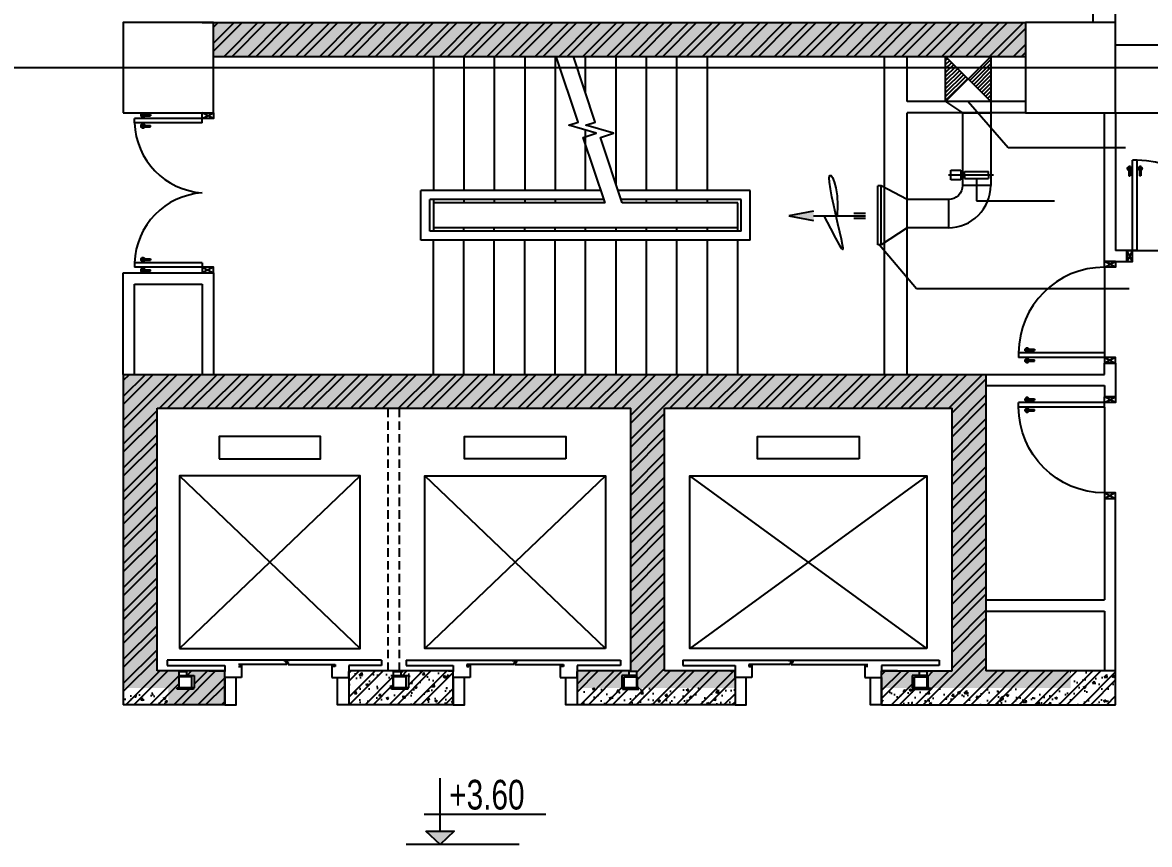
# Model space of a CAD drawing. Header units: metres. Extents: x 352651 to 530851, y -87517 to -24441.
# Drawn here: x 381839 to 391833, y -55748 to -48460 of the extents above; entities that cross this region are included whole.
import ezdxf

# ---------------------------------------------------------------- set-up
doc = ezdxf.new("R2010")
doc.units = ezdxf.units.M
doc.header["$LTSCALE"] = 300
doc.header["$MEASUREMENT"] = 0
doc.linetypes.add('DASHED2', pattern=[0.375, 0.25, -0.125])
doc.layers.get('0').update_dxf_attribs({"linetype": 'CONTINUOUS'})
doc.layers.get('Defpoints').update_dxf_attribs({"linetype": 'CONTINUOUS'})
for name, color, linetype in [('CUA', 8, 'CONTINUOUS'), ('CUAGIO', 2, 'CONTINUOUS'), ('HATCH', 145, 'CONTINUOUS'), ('KHUAT', 8, 'DASHED2'), ('KT', 1, 'CONTINUOUS'), ('THAY', 9, 'CONTINUOUS'), ('TUONG', 7, 'CONTINUOUS'), ('vach', 6, 'CONTINUOUS')]:
    doc.layers.add(name, color=color, linetype=linetype)
doc.styles.add('ANO', font='VnAvantH.TTF')
pattern_1 = [(45, (-89100, -347750.56), (-106.066017, 106.066017), []), (45, (-89029.29, -347750.56), (-106.066017, 106.066017), [])]
pattern_2 = [(50, (-89100, -347750.56), (215.178055, -18.82564), [22.5, -247.5]), (355, (-89100, -347750.56), (-41.6254, 225.65764), [18, -198]), (100.4514, (-89082.07, -347752.12), (173.552815, 206.83186), [19.12206, -210.34263]), (46.1842, (-89100, -347690.56), (320.17231, -49.6557), [33.75, -371.25]), (96.6356, (-89073.32, -347694.7), (280.39881, 292.23536), [28.68309, -315.5139]), (351.1842, (-89100, -347690.56), (280.39858, 292.23558), [27, -297]), (21, (-89070, -347705.56), (179.072116, -120.785667), [22.5, -247.5]), (326, (-89070, -347705.56), (72.9946, 217.54501), [18, -198]), (71.4514, (-89055.08, -347715.62), (252.06679, 96.75915), [19.12206, -210.34263]), (37.5, (-89100, -347750.556), (3.647957, 99.868156), [0, -195.6, 0, -201, 0, -198.75]), (7.5, (-89100, -347750.56), (78.920861, 118.323514), [0, -114.6, 0, -191.1, 0, -75.75]), (327.5, (-89166.9, -347750.556), (160.146731, -6.766462), [0, -75, 0, -234, 0, -310.5]), (317.5, (-89196.9, -347750.56), (174.95585, 30.031495), [0, -97.5, 0, -155.4, 0, -220.5])]

# ---------------------------------------------------------------- blocks, each defined once
blk = doc.blocks.new('cot1')
at = {"layer": 'vach'}
blk.add_lwpolyline([(-400, -400), (400, -400), (400, 400), (-400, 400)], close=True, dxfattribs=at)
blk = doc.blocks.new('c900')
at = {"layer": 'CUA', "ltscale": 0.2}
for p, q in [((22.3, 811.5), (22.3, 756.6)), ((50, 100), (50, 860)), ((90, 860), (50, 860)), ((90, 100), (90, 860)), ((117.7, 811.5), (117.7, 756.6)), ((46.9, 785.3), (-2.3, 785.3)), ((16.3, 769.1), (16.3, 719.8)), ((16.3, 719.8), (28.2, 719.8)), ((28.2, 769.1), (28.2, 719.8)), ((93.1, 785.3), (142.3, 785.3)), ((111.8, 769.1), (111.8, 719.8)), ((123.7, 719.8), (111.8, 719.8)), ((123.7, 769.1), (123.7, 719.8)), ((50, 100), (0, 0)), ((50, 0), (0, 100)), ((50, 0), (50, 100)), ((90, 100), (50, 100)), ((850, 0), (850, 100)), ((850, 0), (900, 100)), ((850, 100), (900, 0)), ((50, 0), (50, 0)), ((850, 0), (850, 0))]:
    blk.add_line(p, q, dxfattribs=at)
for points in [[(50, 100), (0, 100), (0, 0), (50, 0)], [(850, 100), (900, 100), (900, 0), (850, 0)]]:
    blk.add_lwpolyline(points, close=True, dxfattribs=at)
for centre in [(22.3, 785.3), (117.7, 785.3)]:
    blk.add_circle(centre, 17.3, dxfattribs=at)
blk.add_arc((90, 100), 760, 0, 90, dxfattribs=at)
blk = doc.blocks.new('c1000')
at = {"layer": 'CUA', "ltscale": 0.2}
for p, q in [((50, 100), (50, 900)), ((90, 900), (50, 900)), ((90, 100), (90, 900)), ((46.9, 825.3), (-2.3, 825.3)), ((16.3, 809.1), (16.3, 759.8)), ((22.3, 851.5), (22.3, 796.6)), ((28.2, 809.1), (28.2, 759.8)), ((93.1, 825.3), (142.3, 825.3)), ((111.8, 809.1), (111.8, 759.8)), ((117.7, 851.5), (117.7, 796.6)), ((123.7, 809.1), (123.7, 759.8)), ((16.3, 759.8), (28.2, 759.8)), ((123.7, 759.8), (111.8, 759.8)), ((50, 100), (0, 0)), ((50, 0), (0, 100)), ((50, 0), (50, 100)), ((90, 100), (50, 100)), ((950, 0), (950, 100)), ((950, 0), (1000, 100)), ((950, 100), (1000, 0)), ((50, 0), (50, 0)), ((950, 0), (950, 0))]:
    blk.add_line(p, q, dxfattribs=at)
for points in [[(50, 100), (0, 100), (0, 0), (50, 0)], [(950, 100), (1000, 100), (1000, 0), (950, 0)]]:
    blk.add_lwpolyline(points, close=True, dxfattribs=at)
for centre in [(22.3, 825.3), (117.7, 825.3)]:
    blk.add_circle(centre, 17.3, dxfattribs=at)
blk.add_arc((80.9, 27.6), 872.2, 4.75896, 89.39897, dxfattribs=at)
blk = doc.blocks.new('COTSAN')
for p, q in [((0, 1.044), (0, 5.58)), ((-1.335, 2.537), (8.895, 2.537))]:
    blk.add_line(p, q)
blk.add_lwpolyline([(-1.199, 1.107), (1.201, 1.107), (0.001, 0)], close=True)
blk.add_solid([(-1.199, 1.107), (1.201, 1.107), (0.001, 0)])
at = {"style": 'ANO', "width": 0.75}
blk.add_attdef('+0.000', (0.773, 2.941), '', height=2.5, dxfattribs=at)
blk = doc.blocks.new('tang ap cau thang')
at = {"layer": 'CUAGIO', "linetype": 'ByBlock', "ltscale": 1.5}
h = blk.add_hatch(dxfattribs=at)
h.set_pattern_fill('ANSI31', color=256, scale=200, style=0)
h.set_pattern_definition([(45, (0, 49505.64), (-17.6776695, 17.6776695), [])])
h.paths.add_polyline_path([(839475.9, 669.4), (839275.9, 469.4), (839475.9, 269.4)])
h.paths.add_polyline_path([(839075.9, 669.4), (839075.9, 269.4), (839275.9, 469.4)])
at = {"layer": 'CUAGIO'}
blk.add_hatch(color=1, dxfattribs=at).paths.add_polyline_path([(837685.1, -743.8), (837904.6, -702.8), (837904.6, -743.8), (837904.6, -784.8)])
at = {"layer": 'CUAGIO', "linetype": 'ByBlock', "ltscale": 1.5}
for p, q in [((839475.9, 669.4), (839075.9, 269.4)), ((839075.9, 669.4), (839475.9, 269.4))]:
    blk.add_line(p, q, dxfattribs=at)
at = {"layer": 'CUAGIO', "ltscale": 1.5}
for p, q in [((839075.9, 269.4), (839225.9, 169.4)), ((839475.9, 269.4), (839475.9, -474.9)), ((839225.9, 169.4), (839225.9, -474.9)), ((839225.9, 169.4), (839475.9, 169.4))]:
    blk.add_line(p, q, dxfattribs=at)
at = {"layer": 'CUAGIO', "color": 1}
for p, q in [((839101.2, -382.4), (839499.5, -382.4)), ((839122.5, -426.1), (839122.5, -338.7)), ((839122.5, -338.7), (839209.8, -338.7)), ((839209.8, -338.7), (839209.8, -426.1)), ((839242.9, -351.6), (839457, -351.6)), ((839242.9, -382.4), (839242.9, -351.6)), ((839242.9, -382.4), (839242.9, -413.2)), ((839457, -382.4), (839457, -351.6)), ((839457, -382.4), (839457, -413.2)), ((838503.2, -1000.4), (838503.2, -477.2)), ((839209.8, -426.1), (839122.5, -426.1)), ((839242.9, -413.2), (839457, -413.2)), ((837904.6, -702.8), (837685.1, -743.8)), ((837685.1, -743.8), (837904.6, -784.8)), ((837904.6, -743.8), (838364.3, -743.8)), ((838261.3, -720.9), (838364.3, -720.9)), ((838261.3, -766.7), (838364.3, -766.7))]:
    blk.add_line(p, q, dxfattribs=at)
at = {"layer": 'CUAGIO'}
for p, q in [((838474.1, -1000.4), (838474.1, -477.2)), ((838503.2, -477.2), (838474.1, -477.2)), ((838733.2, -599.9), (838503.2, -477.2)), ((838733.2, -849.9), (838733.2, -599.9)), ((839100.9, -599.9), (838733.2, -599.9)), ((838733.2, -849.9), (838503.2, -1000.4)), ((839100.9, -849.9), (838733.2, -849.9)), ((838503.2, -1000.4), (838474.1, -1000.4))]:
    blk.add_line(p, q, dxfattribs=at)
at = {"layer": 'CUAGIO', "ltscale": 1.5}
blk.add_lwpolyline([(839075.9, 669.4), (839475.9, 669.4), (839475.9, 269.4), (839075.9, 269.4)], close=True, dxfattribs=at)
at = {"layer": 'CUAGIO', "color": 1}
blk.add_lwpolyline([(837996.9, -743.8), (838055.1, -857.9), (838099.5, -943), (838131.5, -1000.9), (838152.4, -1033.6), (838163.6, -1043.1), (838166.3, -1031.4), (838162, -1000.4), (838152, -952.1), (838137.7, -888.9), (838120.5, -815), (838102.1, -735), (838083.8, -653.6), (838067.3, -575.4), (838054.1, -505), (838045.7, -447.1), (838043.6, -406.3), (838048.7, -386.3), (838059.4, -386.7), (838073.4, -406.2), (838088.5, -443.5), (838102.3, -497.2), (838112.6, -566), (838117, -648.7), (838113.4, -743.8)], dxfattribs=at)
at = {"layer": 'CUAGIO', "ltscale": 1.5}
blk.add_lwpolyline([(839100.9, -599.9), (839100.9, -849.9), (839100.9, -849.9, 0.414214), (839475.9, -474.9), (839475.9, -474.9), (839225.9, -474.9, -0.414214), (839100.9, -599.9)], format="xyb", close=True, dxfattribs=at)

msp = doc.modelspace()

# ---------------------------------------------------------------- hatches: boundary and pattern name
at = {"layer": 'HATCH', "linetype": 'Continuous'}
h = msp.add_hatch(dxfattribs=at)
h.set_pattern_fill('ANSI32,_O', color=256, scale=400)
h.set_pattern_definition(pattern_1)
h.paths.add_polyline_path([(384398.7, -48459.6), (383532.5, -48459.6), (383532.5, -48759.6), (384398.7, -48759.6)])
h = msp.add_hatch(dxfattribs=at)
h.set_pattern_fill('AR-CONC,_O', color=256, scale=30)
h.set_pattern_definition(pattern_2)
h.paths.add_polyline_path([(390732.5, -48459.6), (384398.7, -48459.6), (384398.7, -48759.6), (390732.5, -48759.6)])
h.paths.add_polyline_path([(384398.7, -48459.6), (383532.5, -48459.6), (383532.5, -48759.6), (384398.7, -48759.6)])
h = msp.add_hatch(dxfattribs=at)
h.set_pattern_fill('ANSI32,_O', color=256, scale=400)
h.set_pattern_definition(pattern_1)
h.paths.add_polyline_path([(384398.7, -48459.6), (384398.7, -48759.6), (390732.5, -48759.6), (390732.5, -48459.6)])
h = msp.add_hatch(dxfattribs=at)
h.set_pattern_fill('ANSI32,_O', color=256, scale=400)
h.set_pattern_definition(pattern_1)
h.paths.add_polyline_path([(390382.5, -51579.6), (384398.7, -51579.6), (384398.7, -51879.6), (387232.5, -51879.6), (387232.5, -54215.6), (387287.5, -54215.6), (387287.5, -54249.6), (387287.5, -54261.6), (387291, -54261.6), (387291, -54359.6), (387305, -54359.6), (388157.5, -54359.6), (388157.5, -54209.6), (387532.5, -54209.6), (387532.5, -51879.6), (390082.5, -51879.6), (390082.5, -54209.6), (389862.5, -54209.6), (389862.5, -54249.6), (389862.5, -54261.6), (389866, -54261.6), (389866, -54359.6), (389880, -54359.6), (391132.5, -54359.6), (391132.5, -54209.6), (390382.5, -54209.6)])
h.paths.add_polyline_path([(384398.7, -51579.6), (383132.5, -51579.6), (383132.5, -51879.6), (384398.7, -51879.6)])
h.paths.add_polyline_path([(383132.5, -51579.6), (382732.5, -51579.6), (382732.5, -54359.6), (383132.5, -54359.6), (383132.5, -54209.6), (383032.5, -54209.6), (383032.5, -51879.6), (383132.5, -51879.6)])
h.paths.add_polyline_path([(383632.5, -54359.6), (383355, -54359.6), (383355, -54369.6), (383210, -54369.6), (383210, -54359.6), (383132.5, -54359.6), (383132.5, -54509.6), (383632.5, -54509.6)])
h.paths.add_polyline_path([(383132.5, -54359.6), (382732.5, -54359.6), (382732.5, -54509.6), (383132.5, -54509.6)])
h.paths.add_polyline_path([(383632.5, -54209.6), (383492.5, -54209.6), (383297.5, -54209.6), (383297.5, -54249.6), (383362.5, -54249.6), (383362.5, -54359.6), (383632.5, -54359.6)])
h.paths.add_polyline_path([(385124, -54261.6), (385127.5, -54261.6), (385127.5, -54249.6), (385127.5, -54209.6), (384732.5, -54209.6), (384732.5, -54267.6), (384732.5, -54359.6), (385124, -54359.6)], flags=17)
h.paths.add_polyline_path([(385657.5, -54359.6), (385255, -54359.6), (385255, -54369.6), (385110, -54369.6), (385110, -54359.6), (384732.5, -54359.6), (384732.5, -54509.6), (385657.5, -54509.6)])
h.paths.add_polyline_path([(385657.5, -54209.6), (385197.5, -54209.6), (385197.5, -54249.6), (385262.5, -54249.6), (385262.5, -54359.6), (385657.5, -54359.6)], flags=17)
h.paths.add_polyline_path([(387152.5, -54249.6), (387217.5, -54249.6), (387217.5, -54209.6), (386757.5, -54209.6), (386757.5, -54359.6), (387152.5, -54359.6)], flags=17)
h.paths.add_polyline_path([(388157.5, -54359.6), (387305, -54359.6), (387305, -54369.6), (387160, -54369.6), (387160, -54359.6), (387152.5, -54359.6), (386757.5, -54359.6), (386757.5, -54509.6), (388157.5, -54509.6)])
h.paths.add_polyline_path([(389727.5, -54249.6), (389792.5, -54249.6), (389792.5, -54209.6), (389457.5, -54209.6), (389457.5, -54267.6), (389457.5, -54359.6), (389727.5, -54359.6)], flags=17)
h.paths.add_polyline_path([(391132.5, -54359.6), (389880, -54359.6), (389880, -54369.6), (389735, -54369.6), (389735, -54359.6), (389727.5, -54359.6), (389457.5, -54359.6), (389457.5, -54509.6), (391132.5, -54509.6)])
h.paths.add_polyline_path([(391532.5, -54209.6), (391132.5, -54209.6), (391132.5, -54359.6), (391532.5, -54359.6)])
h.paths.add_polyline_path([(391532.5, -54359.6), (391132.5, -54359.6), (391132.5, -54509.6), (391532.5, -54509.6)])
h = msp.add_hatch(dxfattribs=at)
h.set_pattern_fill('AR-CONC,_O', color=256, scale=30)
h.set_pattern_definition(pattern_2)
h.paths.add_polyline_path([(390382.5, -51579.6), (384398.7, -51579.6), (384398.7, -51879.6), (387232.5, -51879.6), (387232.5, -54209.6), (386757.5, -54209.6), (386757.5, -54359.6), (387152.5, -54359.6), (387152.5, -54249.6), (387217.5, -54249.6), (387217.5, -54215.6), (387287.5, -54215.6), (387287.5, -54249.6), (387287.5, -54261.6), (387291, -54261.6), (387291, -54359.6), (387305, -54359.6), (388157.5, -54359.6), (388157.5, -54209.6), (387532.5, -54209.6), (387532.5, -51879.6), (390082.5, -51879.6), (390082.5, -54209.6), (389457.5, -54209.6), (389457.5, -54215.6), (389457.5, -54267.6), (389457.5, -54359.6), (389727.5, -54359.6), (389727.5, -54249.6), (389792.5, -54249.6), (389792.5, -54215.6), (389862.5, -54215.6), (389862.5, -54249.6), (389862.5, -54261.6), (389866, -54261.6), (389866, -54359.6), (389880, -54359.6), (391132.5, -54359.6), (391132.5, -54209.6), (390382.5, -54209.6)])
h.paths.add_polyline_path([(384398.7, -51579.6), (383132.5, -51579.6), (383132.5, -51879.6), (384398.7, -51879.6)])
h.paths.add_polyline_path([(383132.5, -51579.6), (382732.5, -51579.6), (382732.5, -54359.6), (383132.5, -54359.6), (383132.5, -54209.6), (383032.5, -54209.6), (383032.5, -51879.6), (383132.5, -51879.6)])
h.paths.add_polyline_path([(383632.5, -54359.6), (383355, -54359.6), (383355, -54369.6), (383210, -54369.6), (383210, -54359.6), (383132.5, -54359.6), (383132.5, -54509.6), (383632.5, -54509.6)])
h.paths.add_polyline_path([(383632.5, -54209.6), (383492.5, -54209.6), (383132.5, -54209.6), (383132.5, -54359.6), (383224, -54359.6), (383224, -54261.6), (383227.5, -54261.6), (383227.5, -54249.6), (383227.5, -54215.6), (383297.5, -54215.6), (383297.5, -54249.6), (383362.5, -54249.6), (383362.5, -54359.6), (383632.5, -54359.6)])
h = msp.add_hatch(dxfattribs=at)
h.set_pattern_fill('AR-CONC,_O', color=256, scale=30)
h.set_pattern_definition(pattern_2)
h.paths.add_polyline_path([(391532.5, -54209.6), (391132.5, -54209.6), (391132.5, -54359.6), (391532.5, -54359.6)])
h.paths.add_polyline_path([(391532.5, -54359.6), (391132.5, -54359.6), (391132.5, -54509.6), (391532.5, -54509.6)])
h.paths.add_polyline_path([(391132.5, -54359.6), (389880, -54359.6), (389880, -54369.6), (389735, -54369.6), (389735, -54359.6), (389727.5, -54359.6), (389457.5, -54359.6), (389457.5, -54509.6), (391132.5, -54509.6)])
h = msp.add_hatch(dxfattribs=at)
h.set_pattern_fill('AR-CONC,_O', color=256, scale=30)
h.set_pattern_definition(pattern_2)
h.paths.add_polyline_path([(383132.5, -54509.6), (383132.5, -54359.6), (382732.5, -54359.6), (382732.5, -54509.6)])
at = {"layer": 'THAY', "linetype": 'Continuous'}
h = msp.add_hatch(dxfattribs=at)
h.set_pattern_fill('ANSI32,_O', color=256, scale=400)
h.set_pattern_definition(pattern_1)
h.paths.add_polyline_path([(383224, -54261.6), (383227.5, -54261.6), (383227.5, -54249.6), (383227.5, -54209.6), (383132.5, -54209.6), (383132.5, -54359.6), (383224, -54359.6)])
h = msp.add_hatch(dxfattribs=at)
h.set_pattern_fill('AR-CONC,_O', color=256, scale=30)
h.set_pattern_definition(pattern_2)
h.paths.add_polyline_path([(385124, -54261.6), (385127.5, -54261.6), (385127.5, -54249.6), (385127.5, -54215.6), (385197.5, -54215.6), (385197.5, -54249.6), (385262.5, -54249.6), (385262.5, -54359.6), (385657.5, -54359.6), (385657.5, -54209.6), (384732.5, -54209.6), (384732.5, -54215.6), (384732.5, -54267.6), (384732.5, -54359.6), (385124, -54359.6)])
h.paths.add_polyline_path([(385657.5, -54359.6), (385255, -54359.6), (385255, -54369.6), (385110, -54369.6), (385110, -54359.6), (384732.5, -54359.6), (384732.5, -54509.6), (385657.5, -54509.6)])
h.paths.add_polyline_path([(388157.5, -54359.6), (387305, -54359.6), (387305, -54369.6), (387160, -54369.6), (387160, -54359.6), (387152.5, -54359.6), (386757.5, -54359.6), (386757.5, -54509.6), (388157.5, -54509.6)])

# ---------------------------------------------------------------- linework, layer by layer
at = {"layer": 'CUA', "ltscale": 0.2}
for p, q in [((382907.2, -49306.5), (382907.2, -49257.3)), ((382907.2, -49306.5), (382907.2, -49257.3)), ((383432.5, -49309.6), (383532.5, -49259.6)), ((383532.5, -49309.6), (383432.5, -49259.6)), ((383432.5, -49309.6), (383532.5, -49259.6)), ((383532.5, -49309.6), (383432.5, -49259.6)), ((383432.5, -49309.6), (382832.5, -49309.6)), ((382832.5, -49349.6), (382832.5, -49309.6)), ((383432.5, -49309.6), (382832.5, -49309.6)), ((382832.5, -49349.6), (382832.5, -49309.6)), ((383432.5, -49349.6), (382832.5, -49349.6)), ((383432.5, -49349.6), (382832.5, -49349.6)), ((382881, -49281.8), (382935.9, -49281.8)), ((382881, -49281.8), (382935.9, -49281.8)), ((382907.2, -49352.7), (382907.2, -49401.9)), ((382907.2, -49352.7), (382907.2, -49401.9)), ((382923.4, -49275.9), (382972.7, -49275.9)), ((382923.4, -49275.9), (382972.7, -49275.9)), ((382923.4, -49287.7), (382972.7, -49287.7)), ((382923.4, -49287.7), (382972.7, -49287.7)), ((382972.7, -49275.9), (382972.7, -49287.7)), ((382972.7, -49275.9), (382972.7, -49287.7)), ((383532.5, -49309.6), (383432.5, -49309.6)), ((383432.5, -49349.6), (383432.5, -49309.6)), ((383532.5, -49309.6), (383432.5, -49309.6)), ((383432.5, -49349.6), (383432.5, -49309.6)), ((383532.5, -49309.6), (383532.5, -49309.6)), ((383532.5, -49309.6), (383532.5, -49309.6)), ((382881, -49377.3), (382935.9, -49377.3)), ((382881, -49377.3), (382935.9, -49377.3)), ((382923.4, -49371.4), (382972.7, -49371.4)), ((382923.4, -49371.4), (382972.7, -49371.4)), ((382923.4, -49383.2), (382972.7, -49383.2)), ((382923.4, -49383.2), (382972.7, -49383.2)), ((382972.7, -49383.2), (382972.7, -49371.4)), ((382972.7, -49383.2), (382972.7, -49371.4)), ((382881, -50561.8), (382935.9, -50561.8)), ((382881, -50561.8), (382935.9, -50561.8)), ((382907.2, -50586.5), (382907.2, -50537.3)), ((382907.2, -50586.5), (382907.2, -50537.3)), ((382923.4, -50555.9), (382972.7, -50555.9)), ((382923.4, -50555.9), (382972.7, -50555.9)), ((382972.7, -50555.9), (382972.7, -50567.7)), ((382972.7, -50555.9), (382972.7, -50567.7)), ((383432.5, -50589.6), (382832.5, -50589.6)), ((382832.5, -50589.6), (382832.5, -50629.6)), ((383432.5, -50589.6), (382832.5, -50589.6)), ((382832.5, -50589.6), (382832.5, -50629.6)), ((383432.5, -50629.6), (382832.5, -50629.6)), ((383432.5, -50629.6), (382832.5, -50629.6)), ((382881, -50657.3), (382935.9, -50657.3)), ((382881, -50657.3), (382935.9, -50657.3)), ((382907.2, -50632.7), (382907.2, -50681.9)), ((382907.2, -50632.7), (382907.2, -50681.9)), ((382923.4, -50567.7), (382972.7, -50567.7)), ((382923.4, -50567.7), (382972.7, -50567.7)), ((382923.4, -50651.4), (382972.7, -50651.4)), ((382923.4, -50651.4), (382972.7, -50651.4)), ((382923.4, -50663.2), (382972.7, -50663.2)), ((382923.4, -50663.2), (382972.7, -50663.2)), ((382972.7, -50663.2), (382972.7, -50651.4)), ((382972.7, -50663.2), (382972.7, -50651.4)), ((383432.5, -50589.6), (383432.5, -50629.6)), ((383432.5, -50589.6), (383432.5, -50629.6)), ((383532.5, -50629.6), (383432.5, -50629.6)), ((383432.5, -50629.6), (383532.5, -50679.6)), ((383532.5, -50629.6), (383432.5, -50679.6)), ((383532.5, -50629.6), (383432.5, -50629.6)), ((383432.5, -50629.6), (383532.5, -50679.6)), ((383532.5, -50629.6), (383432.5, -50679.6)), ((383532.5, -50629.6), (383532.5, -50629.6)), ((383532.5, -50629.6), (383532.5, -50629.6))]:
    msp.add_line(p, q, dxfattribs=at)
at = {"layer": 'CUA', "linetype": 'Continuous'}
msp.add_line((391532.5, -49259.6), (393832.5, -49259.6), dxfattribs=at)
at = {"layer": 'CUA', "ltscale": 0.2}
for points in [[(383432.5, -49309.6), (383432.5, -49259.6), (383532.5, -49259.6), (383532.5, -49309.6)], [(383432.5, -49309.6), (383432.5, -49259.6), (383532.5, -49259.6), (383532.5, -49309.6)], [(383432.5, -50629.6), (383432.5, -50679.6), (383532.5, -50679.6), (383532.5, -50629.6)], [(383432.5, -50629.6), (383432.5, -50679.6), (383532.5, -50679.6), (383532.5, -50629.6)]]:
    msp.add_lwpolyline(points, close=True, dxfattribs=at)
for centre in [(382907.2, -49281.8), (382907.2, -49281.8), (382907.2, -49377.3), (382907.2, -49377.3), (382907.2, -50561.8), (382907.2, -50561.8), (382907.2, -50657.3), (382907.2, -50657.3)]:
    msp.add_circle(centre, 17.3, dxfattribs=at)
for centre, start, end in [((383475.7, -49327.7), 181.94497, 266.15278), ((383475.7, -49327.7), 181.94497, 266.15278), ((383475.7, -50611.4), 93.84722, 178.05503), ((383475.7, -50611.4), 93.84722, 178.05503)]:
    msp.add_arc(centre, 643.3, start, end, dxfattribs=at)
at = {"layer": 'CUAGIO', "linetype": 'ByBlock', "ltscale": 1.5}
for p, q in [((390225.2, -49159.6), (390578.7, -49568.2)), ((390578.7, -49568.2), (391620.3, -49568.2)), ((390299.3, -49842.2), (390299.3, -50039.6)), ((390299.3, -50039.6), (390991.3, -50039.6)), ((389438, -50429.4), (389766.4, -50816.6)), ((389766.4, -50816.6), (391653.7, -50816.6))]:
    msp.add_line(p, q, dxfattribs=at)
at = {"layer": 'Defpoints'}
msp.add_line((361309.9, -48859.6), (399632.5, -48859.6), dxfattribs=at)
at = {"layer": 'KHUAT'}
for p, q in [((385082.5, -54209.6), (385082.5, -51879.6)), ((385182.5, -54209.6), (385182.5, -51879.6))]:
    msp.add_line(p, q, dxfattribs=at)
at = {"layer": 'KT', "ltscale": 1.5}
msp.add_line((382732.5, -53459.6), (382732.5, -53459.6), dxfattribs=at)
at = {"layer": 'THAY'}
for p, q in [((385482.5, -48759.6), (385482.5, -49949.6)), ((385752.5, -48759.6), (385752.5, -49949.6)), ((386022.5, -48759.6), (386022.5, -49949.6)), ((386292.5, -48759.6), (386292.5, -49949.6)), ((386562.5, -48759.6), (386562.5, -49949.6)), ((386832.5, -49084.1), (386832.5, -48759.6)), ((387102.5, -49894.7), (387102.5, -48759.6)), ((387372.5, -49949.6), (387372.5, -48759.6)), ((387642.5, -49949.6), (387642.5, -48759.6)), ((387912.5, -49949.6), (387912.5, -48759.6)), ((386832.5, -49949.6), (386832.5, -49413.3)), ((386968.3, -49949.6), (385372.5, -49949.6)), ((385372.5, -50389.6), (385372.5, -49949.6)), ((388292.5, -49949.6), (387120.8, -49949.6)), ((388292.5, -50389.6), (388292.5, -49949.6)), ((386994.9, -50029.6), (385452.5, -50029.6)), ((385452.5, -50309.6), (385452.5, -50029.6)), ((385482.5, -50029.6), (385482.5, -50309.6)), ((387004.9, -50059.6), (385482.5, -50059.6)), ((385752.5, -50029.6), (385752.5, -50059.6)), ((386022.5, -50029.6), (386022.5, -50059.6)), ((386292.5, -50029.6), (386292.5, -50059.6)), ((386562.5, -50029.6), (386562.5, -50059.6)), ((388212.5, -50029.6), (387147.4, -50029.6)), ((388182.5, -50059.6), (387157.4, -50059.6)), ((387372.5, -50059.6), (387372.5, -50029.6)), ((387642.5, -50059.6), (387642.5, -50029.6)), ((387912.5, -50059.6), (387912.5, -50029.6)), ((388182.5, -50309.6), (388182.5, -50059.6)), ((388212.5, -50309.6), (388212.5, -50029.6)), ((388212.5, -50309.6), (385452.5, -50309.6)), ((388182.5, -50279.6), (385482.5, -50279.6)), ((385752.5, -50309.6), (385752.5, -50279.6)), ((386022.5, -50309.6), (386022.5, -50279.6)), ((386292.5, -50309.6), (386292.5, -50279.6)), ((386562.5, -50309.6), (386562.5, -50279.6)), ((386832.5, -50309.6), (386832.5, -50279.6)), ((387102.5, -50309.6), (387102.5, -50279.6)), ((387372.5, -50309.6), (387372.5, -50279.6)), ((387642.5, -50309.6), (387642.5, -50279.6)), ((387912.5, -50309.6), (387912.5, -50279.6)), ((388292.5, -50389.6), (385372.5, -50389.6)), ((385482.5, -51579.6), (385482.5, -50389.6)), ((385752.5, -51579.6), (385752.5, -50389.6)), ((386022.5, -51579.6), (386022.5, -50389.6)), ((386292.5, -51579.6), (386292.5, -50389.6)), ((386562.5, -51579.6), (386562.5, -50389.6)), ((386832.5, -51579.6), (386832.5, -50389.6)), ((387102.5, -51579.6), (387102.5, -50389.6)), ((387372.5, -51579.6), (387372.5, -50389.6)), ((387642.5, -51579.6), (387642.5, -50389.6)), ((387912.5, -51579.6), (387912.5, -50389.6)), ((388182.5, -51579.6), (388182.5, -50389.6)), ((391632.5, -50479.6), (392632.5, -50479.6)), ((391432.5, -50629.6), (391432.5, -51389.6)), ((391432.5, -51869.6), (391432.5, -52629.6)), ((383232.5, -54009.6), (384832.5, -52479.6)), ((383232.5, -52479.6), (384832.5, -54009.6)), ((387007.5, -54009.6), (385407.5, -52479.6)), ((387007.5, -52479.6), (385407.5, -54009.6)), ((389857.5, -54009.6), (387757.5, -52479.6)), ((389857.5, -52479.6), (387757.5, -54009.6)), ((384182.5, -54114.6), (383122.5, -54114.6)), ((383122.5, -54114.6), (383122.5, -54160.6)), ((383122.5, -54160.6), (383632.5, -54160.6)), ((383632.5, -54160.6), (383632.5, -54215.6)), ((384182.5, -54153.6), (383754.5, -54153.6)), ((383762.5, -54162.1), (383782.5, -54162.1)), ((383782.5, -54162.1), (383782.5, -54215.6)), ((384157.5, -54115.6), (384170.5, -54115.6)), ((384170.5, -54115.6), (384170.5, -54131.6)), ((384170.5, -54131.6), (384182.5, -54140.1)), ((384180.5, -54115.6), (384180.5, -54127.6)), ((384182.5, -54115.6), (384180.5, -54115.6)), ((384180.5, -54127.6), (384182.5, -54129)), ((385022.5, -54114.6), (384182.5, -54114.6)), ((384182.5, -54115.6), (384182.5, -54114.6)), ((384207.5, -54115.6), (384182.5, -54115.6)), ((384182.5, -54129), (384194.5, -54137.6)), ((384182.5, -54140.1), (384184.5, -54141.6)), ((384184.5, -54153.6), (384182.5, -54153.6)), ((384184.5, -54141.6), (384184.5, -54153.6)), ((384194.5, -54137.6), (384194.5, -54153.6)), ((384194.5, -54153.6), (384610.5, -54153.6)), ((384582.5, -54162.1), (384582.5, -54215.6)), ((384602.5, -54162.1), (384582.5, -54162.1)), ((384610.5, -54153.6), (384610.5, -54170.6)), ((385022.5, -54160.6), (384732.5, -54160.6)), ((384732.5, -54160.6), (384732.5, -54215.6)), ((385022.5, -54114.6), (385022.5, -54160.6)), ((385242.5, -54114.6), (386207.5, -54114.6)), ((385242.5, -54114.6), (385242.5, -54160.6)), ((385242.5, -54160.6), (385657.5, -54160.6)), ((385657.5, -54160.6), (385657.5, -54215.6)), ((386195.5, -54153.6), (385779.5, -54153.6)), ((385779.5, -54153.6), (385779.5, -54170.6)), ((385787.5, -54162.1), (385807.5, -54162.1)), ((385807.5, -54162.1), (385807.5, -54215.6)), ((386182.5, -54115.6), (386207.5, -54115.6)), ((386207.5, -54129), (386195.5, -54137.6)), ((386195.5, -54137.6), (386195.5, -54153.6)), ((386207.5, -54140.1), (386205.5, -54141.6)), ((386205.5, -54141.6), (386205.5, -54153.6)), ((386205.5, -54153.6), (386207.5, -54153.6)), ((386207.5, -54114.6), (387142.5, -54114.6)), ((386207.5, -54115.6), (386207.5, -54114.6)), ((386207.5, -54115.6), (386209.5, -54115.6)), ((386209.5, -54127.6), (386207.5, -54129)), ((386219.5, -54131.6), (386207.5, -54140.1)), ((386207.5, -54153.6), (386635.5, -54153.6)), ((386209.5, -54115.6), (386209.5, -54127.6)), ((386232.5, -54115.6), (386219.5, -54115.6)), ((386219.5, -54115.6), (386219.5, -54131.6)), ((386627.5, -54162.1), (386607.5, -54162.1)), ((386607.5, -54162.1), (386607.5, -54215.6)), ((386635.5, -54153.6), (386635.5, -54170.6)), ((387142.5, -54160.6), (386757.5, -54160.6)), ((386757.5, -54160.6), (386757.5, -54215.6)), ((387142.5, -54114.6), (387142.5, -54160.6)), ((387695.8, -54114.6), (387695.8, -54160.6)), ((387695.8, -54114.6), (388657.5, -54114.6)), ((387695.8, -54160.6), (388157.5, -54160.6)), ((388157.5, -54160.6), (388157.5, -54215.6)), ((388645.5, -54153.6), (388279.5, -54153.6)), ((388279.5, -54153.6), (388279.5, -54170.6)), ((388287.5, -54162.1), (388307.5, -54162.1)), ((388307.5, -54162.1), (388307.5, -54215.6)), ((388632.5, -54115.6), (388657.5, -54115.6)), ((388657.5, -54129), (388645.5, -54137.6)), ((388645.5, -54137.6), (388645.5, -54153.6)), ((388657.5, -54140.1), (388655.5, -54141.6)), ((388655.5, -54141.6), (388655.5, -54153.6)), ((388655.5, -54153.6), (388657.5, -54153.6)), ((388657.5, -54114.6), (389967.5, -54114.6)), ((388657.5, -54115.6), (388657.5, -54114.6)), ((388657.5, -54115.6), (388659.5, -54115.6)), ((388659.5, -54127.6), (388657.5, -54129)), ((388669.5, -54131.6), (388657.5, -54140.1)), ((388657.5, -54153.6), (389335.5, -54153.6)), ((388659.5, -54115.6), (388659.5, -54127.6)), ((388682.5, -54115.6), (388669.5, -54115.6)), ((388669.5, -54115.6), (388669.5, -54131.6)), ((389327.5, -54162.1), (389307.5, -54162.1)), ((389307.5, -54162.1), (389307.5, -54215.6)), ((389967.5, -54160.6), (389457.5, -54160.6)), ((389457.5, -54160.6), (389457.5, -54215.6)), ((389967.5, -54114.6), (389967.5, -54160.6)), ((383224, -54261.6), (383224, -54359.6)), ((383341, -54261.6), (383224, -54261.6)), ((383227.5, -54249.6), (383227.5, -54215.6)), ((383227.5, -54215.6), (383297.5, -54215.6)), ((383227.5, -54359.6), (383227.5, -54249.6)), ((383227.5, -54249.6), (383297.5, -54249.6)), ((383297.5, -54249.6), (383297.5, -54215.6)), ((383297.5, -54249.6), (383362.5, -54249.6)), ((383341, -54359.6), (383341, -54261.6)), ((383362.5, -54249.6), (383362.5, -54359.6)), ((383492.5, -54209.6), (383632.5, -54209.6)), ((383632.5, -54267.6), (383632.5, -54215.6)), ((383754.5, -54170.6), (383771.5, -54170.6)), ((383782.5, -54215.6), (383782.5, -54267.6)), ((384582.5, -54215.6), (384582.5, -54267.6)), ((384610.5, -54170.6), (384593.5, -54170.6)), ((384772.5, -54209.6), (384732.5, -54209.6)), ((384732.5, -54267.6), (384732.5, -54215.6)), ((385124, -54261.6), (385124, -54359.6)), ((385241, -54261.6), (385124, -54261.6)), ((385127.5, -54249.6), (385127.5, -54215.6)), ((385127.5, -54215.6), (385197.5, -54215.6)), ((385127.5, -54359.6), (385127.5, -54249.6)), ((385127.5, -54249.6), (385197.5, -54249.6)), ((385197.5, -54249.6), (385197.5, -54215.6)), ((385197.5, -54249.6), (385262.5, -54249.6)), ((385241, -54359.6), (385241, -54261.6)), ((385262.5, -54249.6), (385262.5, -54359.6)), ((385617.5, -54209.6), (385657.5, -54209.6)), ((385657.5, -54267.6), (385657.5, -54215.6)), ((385779.5, -54170.6), (385796.5, -54170.6)), ((385807.5, -54215.6), (385807.5, -54267.6)), ((386607.5, -54215.6), (386607.5, -54267.6)), ((386635.5, -54170.6), (386618.5, -54170.6)), ((386897.5, -54209.6), (386757.5, -54209.6)), ((386757.5, -54267.6), (386757.5, -54215.6)), ((387152.5, -54249.6), (387152.5, -54359.6)), ((387217.5, -54249.6), (387152.5, -54249.6)), ((387174, -54359.6), (387174, -54261.6)), ((387174, -54261.6), (387291, -54261.6)), ((387217.5, -54249.6), (387217.5, -54215.6)), ((387287.5, -54215.6), (387217.5, -54215.6)), ((387287.5, -54249.6), (387217.5, -54249.6)), ((387287.5, -54249.6), (387287.5, -54215.6)), ((387287.5, -54359.6), (387287.5, -54249.6)), ((387291, -54261.6), (387291, -54359.6)), ((388117.5, -54209.6), (388157.5, -54209.6)), ((388157.5, -54267.6), (388157.5, -54215.6)), ((388279.5, -54170.6), (388296.5, -54170.6)), ((388307.5, -54215.6), (388307.5, -54267.6)), ((389307.5, -54215.6), (389307.5, -54267.6)), ((389335.5, -54170.6), (389318.5, -54170.6)), ((389597.5, -54209.6), (389457.5, -54209.6)), ((389457.5, -54267.6), (389457.5, -54215.6)), ((389727.5, -54249.6), (389727.5, -54359.6)), ((389792.5, -54249.6), (389727.5, -54249.6)), ((389749, -54359.6), (389749, -54261.6)), ((389749, -54261.6), (389866, -54261.6)), ((389792.5, -54249.6), (389792.5, -54215.6)), ((389862.5, -54215.6), (389792.5, -54215.6)), ((389862.5, -54249.6), (389792.5, -54249.6)), ((389862.5, -54249.6), (389862.5, -54215.6)), ((389862.5, -54359.6), (389862.5, -54249.6)), ((389866, -54261.6), (389866, -54359.6)), ((383210, -54359.6), (383224, -54359.6)), ((383210, -54369.6), (383210, -54359.6)), ((383224, -54359.6), (383341, -54359.6)), ((383362.5, -54359.6), (383227.5, -54359.6)), ((383362.5, -54359.6), (383227.5, -54359.6)), ((383341, -54359.6), (383355, -54359.6)), ((383355, -54359.6), (383355, -54369.6)), ((383782.5, -54267.6), (383632.5, -54267.6)), ((384582.5, -54267.6), (384732.5, -54267.6)), ((385110, -54359.6), (385124, -54359.6)), ((385110, -54369.6), (385110, -54359.6)), ((385124, -54359.6), (385241, -54359.6)), ((385262.5, -54359.6), (385127.5, -54359.6)), ((385262.5, -54359.6), (385127.5, -54359.6)), ((385241, -54359.6), (385255, -54359.6)), ((385255, -54359.6), (385255, -54369.6)), ((385807.5, -54267.6), (385657.5, -54267.6)), ((386607.5, -54267.6), (386757.5, -54267.6)), ((387152.5, -54359.6), (387287.5, -54359.6)), ((387152.5, -54359.6), (387287.5, -54359.6)), ((387160, -54359.6), (387160, -54369.6)), ((387174, -54359.6), (387160, -54359.6)), ((387291, -54359.6), (387174, -54359.6)), ((387305, -54359.6), (387291, -54359.6)), ((387305, -54369.6), (387305, -54359.6)), ((388307.5, -54267.6), (388157.5, -54267.6)), ((389307.5, -54267.6), (389457.5, -54267.6)), ((389727.5, -54359.6), (389862.5, -54359.6)), ((389727.5, -54359.6), (389862.5, -54359.6)), ((389735, -54359.6), (389735, -54369.6)), ((389749, -54359.6), (389735, -54359.6)), ((389866, -54359.6), (389749, -54359.6)), ((389880, -54359.6), (389866, -54359.6)), ((389880, -54369.6), (389880, -54359.6)), ((383355, -54369.6), (383210, -54369.6)), ((385255, -54369.6), (385110, -54369.6)), ((387160, -54369.6), (387305, -54369.6)), ((389735, -54369.6), (389880, -54369.6))]:
    msp.add_line(p, q, dxfattribs=at)
for points in [[(387004.9, -50059.6), (386811.4, -49478.5), (386926.3, -49440.2), (386682.5, -49370.3), (386766.1, -49342.5), (386571.9, -48759.6)], [(387157.4, -50059.6), (386963.9, -49478.5), (387078.8, -49440.2), (386835, -49370.3), (386918.6, -49342.5), (386724.4, -48759.6)]]:
    msp.add_lwpolyline(points, dxfattribs=at)
for points in [[(383582.5, -52329.6), (384482.5, -52329.6), (384482.5, -52129.6), (383582.5, -52129.6)], [(386657.5, -52329.6), (385757.5, -52329.6), (385757.5, -52129.6), (386657.5, -52129.6)], [(389257.5, -52329.6), (388357.5, -52329.6), (388357.5, -52129.6), (389257.5, -52129.6)], [(383232.5, -54009.6), (384832.5, -54009.6), (384832.5, -52479.6), (383232.5, -52479.6)], [(387007.5, -54009.6), (385407.5, -54009.6), (385407.5, -52479.6), (387007.5, -52479.6)], [(389857.5, -54009.6), (387757.5, -54009.6), (387757.5, -52479.6), (389857.5, -52479.6)]]:
    msp.add_lwpolyline(points, close=True, dxfattribs=at)
at = {"layer": 'TUONG'}
for p, q in [((391532.5, -48459.6), (391532.5, -37659.6)), ((391332.5, -48459.6), (391332.5, -41259.6)), ((398732.5, -48659.6), (391532.5, -48659.6)), ((389482.5, -51579.6), (389482.5, -48759.6)), ((389682.5, -49159.6), (389682.5, -48759.6)), ((390732.5, -49159.6), (389682.5, -49159.6)), ((389682.5, -51579.6), (389682.5, -49259.6)), ((390732.5, -49259.6), (389682.5, -49259.6)), ((391432.5, -50579.6), (391432.5, -49259.6)), ((391532.5, -49259.6), (391532.5, -50479.6)), ((391632.5, -50479.6), (391532.5, -50479.6)), ((391632.5, -50579.6), (391632.5, -50479.6)), ((391632.5, -50479.6), (391632.5, -50579.6)), ((391432.5, -50579.6), (391532.5, -50579.6)), ((391532.5, -50579.6), (391432.5, -50579.6)), ((391432.5, -50579.6), (391632.5, -50579.6)), ((382732.5, -51579.6), (382732.5, -50679.6)), ((382732.5, -50679.6), (383532.5, -50679.6)), ((383532.5, -50679.6), (383532.5, -51579.6)), ((382832.5, -51579.6), (382832.5, -50779.6)), ((382832.5, -50779.6), (383432.5, -50779.6)), ((383432.5, -50779.6), (383432.5, -51579.6)), ((391432.5, -51579.6), (391432.5, -51479.6)), ((391532.5, -51479.6), (391432.5, -51479.6)), ((391432.5, -51479.6), (391532.5, -51479.6)), ((391432.5, -51479.6), (391532.5, -51479.6)), ((391532.5, -51479.6), (391532.5, -51779.6)), ((390382.5, -51579.6), (391432.5, -51579.6)), ((390382.5, -51679.6), (391432.5, -51679.6)), ((391432.5, -51679.6), (391432.5, -51779.6)), ((391532.5, -51779.6), (391432.5, -51779.6)), ((391432.5, -51779.6), (391532.5, -51779.6)), ((391432.5, -52679.6), (391532.5, -52679.6)), ((391432.5, -52679.6), (391432.5, -53579.6)), ((391532.5, -54209.6), (391532.5, -52679.6)), ((390382.5, -53579.6), (391432.5, -53579.6)), ((390382.5, -53679.6), (391432.5, -53679.6)), ((391432.5, -53679.6), (391432.5, -54209.6)), ((386243.2, -55748.2), (385241.8, -55748.2))]:
    msp.add_line(p, q, dxfattribs=at)
at = {"layer": 'TUONG', "ltscale": 20}
for points in [[(383632.5, -54509.6), (383732.5, -54509.6), (383732.5, -54267.6), (383632.5, -54267.6)], [(384732.5, -54509.6), (384632.5, -54509.6), (384632.5, -54267.6), (384732.5, -54267.6)], [(385657.5, -54509.6), (385757.5, -54509.6), (385757.5, -54267.6), (385657.5, -54267.6)], [(386757.5, -54509.6), (386657.5, -54509.6), (386657.5, -54267.6), (386757.5, -54267.6)], [(388157.5, -54509.6), (388257.5, -54509.6), (388257.5, -54267.6), (388157.5, -54267.6)], [(389457.5, -54509.6), (389357.5, -54509.6), (389357.5, -54267.6), (389457.5, -54267.6)]]:
    msp.add_lwpolyline(points, close=True, dxfattribs=at)
at = {"layer": 'vach'}
for p, q in [((383432.5, -48459.6), (390732.5, -48459.6)), ((383532.5, -48759.6), (390732.5, -48759.6)), ((382732.5, -51579.6), (390382.5, -51579.6)), ((382732.5, -51579.6), (382732.5, -54509.6)), ((390382.5, -51579.6), (390382.5, -54209.6)), ((383032.5, -54209.6), (383032.5, -51879.6)), ((383032.5, -51879.6), (387232.5, -51879.6)), ((387232.5, -54209.6), (387232.5, -51879.6)), ((387532.5, -54209.6), (387532.5, -51879.6)), ((387532.5, -51879.6), (390082.5, -51879.6)), ((390082.5, -54209.6), (390082.5, -51879.6)), ((383632.5, -54209.6), (383032.5, -54209.6)), ((383632.5, -54509.6), (383632.5, -54209.6)), ((384732.5, -54209.6), (384732.5, -54509.6)), ((385657.5, -54209.6), (384732.5, -54209.6)), ((385657.5, -54509.6), (385657.5, -54209.6)), ((386757.5, -54209.6), (386757.5, -54509.6)), ((387232.5, -54209.6), (386757.5, -54209.6)), ((388157.5, -54209.6), (387532.5, -54209.6)), ((388157.5, -54209.6), (388157.5, -54509.6)), ((389457.5, -54509.6), (389457.5, -54209.6)), ((389457.5, -54209.6), (390082.5, -54209.6)), ((391532.5, -54209.6), (390382.5, -54209.6)), ((391532.5, -54509.6), (391532.5, -54209.6)), ((383632.5, -54509.6), (382732.5, -54509.6)), ((383632.5, -54509.6), (383632.5, -54509.6)), ((385657.5, -54509.6), (384732.5, -54509.6)), ((384732.5, -54509.6), (384732.5, -54509.6)), ((385657.5, -54509.6), (385657.5, -54509.6)), ((388157.5, -54509.6), (386757.5, -54509.6)), ((386757.5, -54509.6), (386757.5, -54509.6)), ((388157.5, -54509.6), (388157.5, -54509.6)), ((389457.5, -54509.6), (389457.5, -54509.6)), ((389457.5, -54509.6), (391532.5, -54509.6))]:
    msp.add_line(p, q, dxfattribs=at)

# ---------------------------------------------------------------- block references
at = {"layer": 'CUAGIO', "linetype": 'ByBlock'}
msp.add_blockref('tang ap cau thang', (-449050.7, -49429), dxfattribs=at)
at = {"layer": 'THAY', "xscale": 105.3455155199626, "yscale": 105.3455155199626, "zscale": 105.34551552}
msp.add_blockref('COTSAN', (385541.6, -55748.2), dxfattribs=at).add_auto_attribs({'+0.000': '+3.60'})
at = {"layer": 'TUONG'}
msp.add_blockref('c1000', (391632.5, -50579.6), dxfattribs=at)
at = {"layer": 'TUONG', "rotation": 90}
msp.add_blockref('c900', (391532.5, -51479.6), dxfattribs=at)
at = {"layer": 'TUONG', "xscale": -1, "rotation": 90}
msp.add_blockref('c900', (391532.5, -51779.6), dxfattribs=at)
at = {"layer": 'vach'}
for p in [(383132.5, -48859.6), (391132.5, -48859.6)]:
    msp.add_blockref('cot1', p, dxfattribs=at)

doc.saveas('drawing.dxf')
